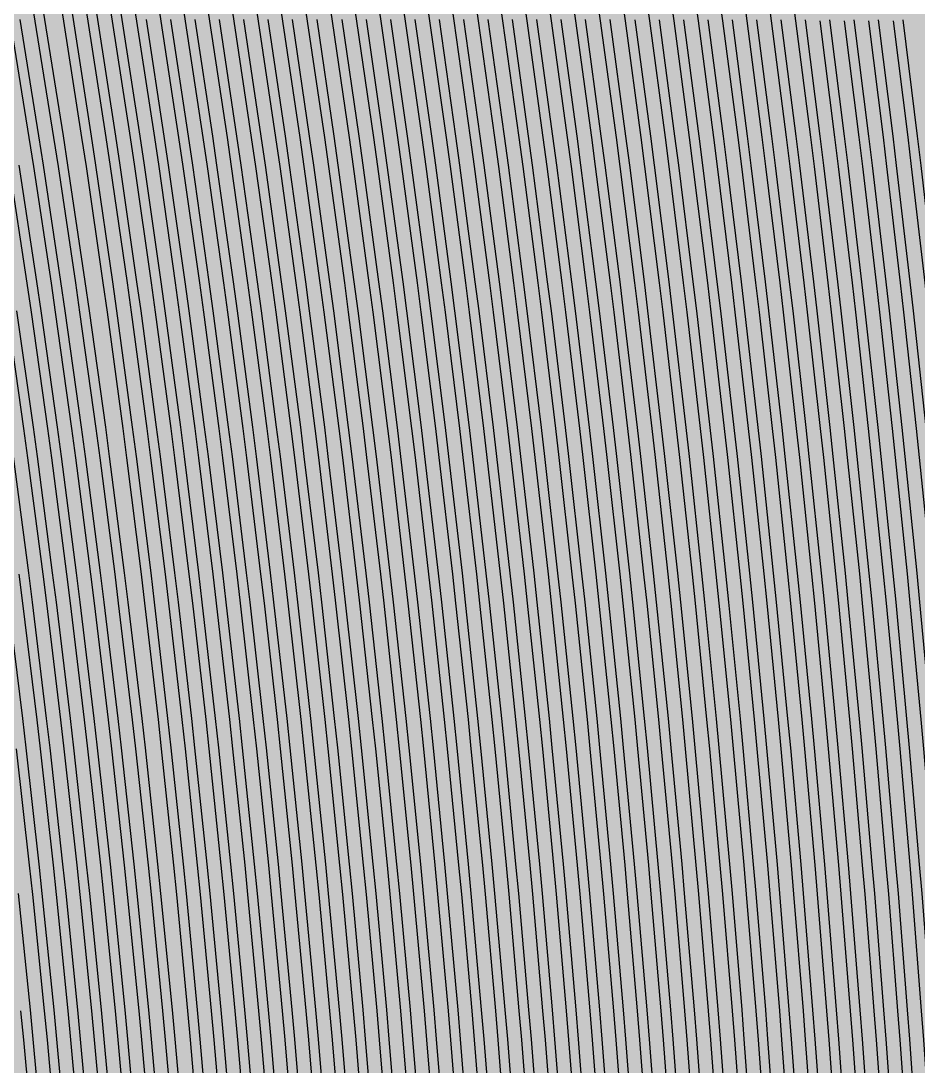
# Model space of a CAD drawing. Header units: metres. Extents: x -7220 to 10980, y -29667 to 1833.
# Drawn here: x 997.2 to 1189.9, y -17403.7 to -17179.5 of the extents above; entities that cross this region are included whole.
import ezdxf

# ---------------------------------------------------------------- set-up
doc = ezdxf.new("R2010")
doc.units = ezdxf.units.M
doc.layers.add('Metal1', color=4, linetype='CONTINUOUS')
doc.layers.add('Polyimide', color=7, linetype='CONTINUOUS')

msp = doc.modelspace()

# ---------------------------------------------------------------- hatches: boundary and pattern name
at = {"layer": 'Polyimide'}
msp.add_hatch(color=7, dxfattribs=at).paths.add_polyline_path([(4099.45, -13861.55), (4142.64, -14152.77), (4214.18, -14438.35), (4313.36, -14715.55), (4439.24, -14981.69), (4590.59, -15234.21), (4765.97, -15470.68), (4963.68, -15688.82), (5181.82, -15886.53), (5418.29, -16061.91), (5670.81, -16213.26), (5936.95, -16339.14), (6214.15, -16438.32), (6499.73, -16509.85), (6790.95, -16553.05), (7085, -16567.5), (9980.38, -16567.5), (10058.79, -16571.35), (10136.45, -16582.87), (10212.6, -16601.95), (10286.52, -16628.4), (10357.49, -16661.96), (10424.83, -16702.32), (10487.89, -16749.09), (10546.06, -16801.81), (10598.78, -16859.98), (10645.55, -16923.04), (10685.91, -16990.38), (10719.48, -17061.35), (10745.93, -17135.27), (10765, -17211.43), (10776.52, -17289.08), (10780.38, -17367.5), (10780.38, -21957.3), (10741.61, -22012.91), (10705.97, -22070.59), (10673.58, -22130.14), (10644.53, -22191.39), (10618.92, -22254.16), (10596.82, -22318.25), (10578.3, -22383.46), (10563.41, -22449.6), (10552.21, -22516.46), (10544.72, -22583.84), (10540.97, -22651.53), (10540.97, -22719.32), (10544.72, -22787.01), (10552.21, -22854.38), (10563.41, -22921.24), (10578.3, -22987.38), (10596.82, -23052.6), (10618.92, -23116.68), (10644.53, -23179.45), (10673.58, -23240.71), (10705.97, -23300.26), (10741.61, -23357.93), (10780.38, -23413.54), (10780.38, -28667.5), (10776.52, -28745.91), (10765, -28823.57), (10745.93, -28899.73), (10719.48, -28973.65), (10685.91, -29044.62), (10645.55, -29111.96), (10598.78, -29175.01), (10546.06, -29233.19), (10487.89, -29285.91), (10424.83, -29332.68), (10357.49, -29373.04), (10286.52, -29406.6), (10212.6, -29433.05), (10136.45, -29452.13), (10058.79, -29463.65), (9980.38, -29467.5), (-6219.63, -29467.5), (-6298.04, -29463.65), (-6375.7, -29452.13), (-6451.85, -29433.05), (-6525.77, -29406.6), (-6596.74, -29373.04), (-6664.08, -29332.68), (-6727.14, -29285.91), (-6785.31, -29233.19), (-6838.03, -29175.01), (-6884.8, -29111.96), (-6925.16, -29044.62), (-6958.73, -28973.65), (-6985.18, -28899.73), (-7004.25, -28823.57), (-7015.77, -28745.91), (-7019.63, -28667.5), (-7019.63, -23426.32), (-6979.36, -23370.07), (-6942.33, -23311.63), (-6908.66, -23251.2), (-6878.45, -23188.96), (-6851.81, -23125.12), (-6828.81, -23059.88), (-6809.53, -22993.44), (-6794.04, -22926.02), (-6782.37, -22857.83), (-6774.57, -22789.09), (-6770.67, -22720.02), (-6770.67, -22650.84), (-6774.57, -22581.77), (-6782.37, -22513.03), (-6794.04, -22444.84), (-6809.53, -22377.42), (-6828.81, -22310.98), (-6851.81, -22245.74), (-6878.45, -22181.89), (-6908.66, -22119.66), (-6942.33, -22059.22), (-6979.36, -22000.79), (-7019.63, -21944.54), (-7019.63, -17367.5), (-7015.77, -17289.08), (-7004.25, -17211.43), (-6985.18, -17135.27), (-6958.73, -17061.35), (-6925.16, -16990.38), (-6884.8, -16923.04), (-6838.03, -16859.98), (-6785.31, -16801.81), (-6727.14, -16749.09), (-6664.08, -16702.32), (-6596.74, -16661.96), (-6525.77, -16628.4), (-6451.85, -16601.95), (-6375.7, -16582.87), (-6298.04, -16571.35), (-6219.63, -16567.5), (-3314, -16567.5), (-3019.95, -16553.05), (-2728.73, -16509.85), (-2443.15, -16438.32), (-2165.95, -16339.14), (-1899.81, -16213.26), (-1647.29, -16061.91), (-1410.82, -15886.53), (-1192.68, -15688.82), (-994.97, -15470.68), (-819.59, -15234.21), (-668.24, -14981.69), (-542.36, -14715.55), (-443.18, -14438.35), (-371.64, -14152.77), (-328.45, -13861.55), (-314, -13567.5), (-314, -13373.48), (-317.45, -13328.11), (-327.72, -13283.78), (-344.58, -13241.52), (-367.63, -13202.3), (-396.35, -13167.01), (-430.08, -13136.47), (-468.03, -13111.38), (-509.35, -13092.32), (-509.35, -13092.32), (-578.18, -13061.27), (-642.2, -13021.24), (-700.26, -12972.96), (-751.3, -12917.31), (-794.39, -12855.3), (-828.74, -12788.06), (-853.73, -12716.8), (-868.91, -12642.84), (-874, -12567.5), (-868.91, -12492.16), (-853.73, -12418.19), (-828.74, -12346.94), (-794.39, -12279.7), (-751.3, -12217.69), (-700.26, -12162.04), (-642.2, -12113.76), (-578.18, -12073.73), (-509.35, -12042.68), (-509.35, -12042.68), (-468.03, -12023.62), (-430.08, -11998.53), (-396.35, -11967.99), (-367.63, -11932.7), (-344.58, -11893.47), (-327.72, -11851.21), (-317.45, -11806.89), (-314, -11761.52), (-314, -11074.31), (-317.45, -11028.94), (-327.72, -10984.62), (-344.58, -10942.36), (-367.63, -10903.13), (-396.35, -10867.84), (-430.08, -10837.3), (-468.03, -10812.21), (-509.35, -10793.16), (-509.35, -10793.16), (-578.18, -10762.1), (-642.2, -10722.07), (-700.26, -10673.8), (-751.3, -10618.15), (-794.39, -10556.13), (-828.74, -10488.89), (-853.73, -10417.64), (-868.91, -10343.67), (-874, -10268.33), (-868.91, -10192.99), (-853.73, -10119.03), (-828.74, -10047.77), (-794.39, -9980.53), (-751.3, -9918.52), (-700.26, -9862.87), (-642.2, -9814.59), (-578.18, -9774.56), (-509.35, -9743.51), (-509.35, -9743.51), (-468.03, -9724.45), (-430.08, -9699.36), (-396.35, -9668.82), (-367.63, -9633.53), (-344.58, -9594.31), (-327.72, -9552.05), (-317.45, -9507.72), (-314, -9462.35), (-314, -8775.14), (-317.45, -8729.78), (-327.72, -8685.45), (-344.58, -8643.19), (-367.63, -8603.96), (-396.35, -8568.68), (-430.08, -8538.14), (-468.03, -8513.05), (-509.35, -8493.99), (-509.35, -8493.99), (-578.18, -8462.94), (-642.2, -8422.91), (-700.26, -8374.63), (-751.3, -8318.98), (-794.39, -8256.97), (-828.74, -8189.73), (-853.73, -8118.47), (-868.91, -8044.5), (-874, -7969.17), (-868.91, -7893.83), (-853.73, -7819.86), (-828.74, -7748.61), (-794.39, -7681.36), (-751.3, -7619.35), (-700.26, -7563.7), (-642.2, -7515.42), (-578.18, -7475.4), (-509.35, -7444.34), (-509.35, -7444.34), (-468.03, -7425.28), (-430.08, -7400.2), (-396.35, -7369.66), (-367.63, -7334.37), (-344.58, -7295.14), (-327.72, -7252.88), (-317.45, -7208.56), (-314, -7163.19), (-314, -6475.98), (-317.45, -6430.61), (-327.72, -6386.29), (-344.58, -6344.02), (-367.63, -6304.8), (-396.35, -6269.51), (-430.08, -6238.97), (-468.03, -6213.88), (-509.35, -6194.82), (-509.35, -6194.82), (-578.18, -6163.77), (-642.2, -6123.74), (-700.26, -6075.46), (-751.3, -6019.81), (-794.39, -5957.8), (-828.74, -5890.56), (-853.73, -5819.31), (-868.91, -5745.34), (-874, -5670), (-868.91, -5594.66), (-853.73, -5520.69), (-828.74, -5449.44), (-794.39, -5382.2), (-751.3, -5320.19), (-700.26, -5264.54), (-642.2, -5216.26), (-578.18, -5176.23), (-509.35, -5145.18), (-509.35, -5145.18), (-468.03, -5126.12), (-430.08, -5101.03), (-396.35, -5070.49), (-367.63, -5035.2), (-344.58, -4995.98), (-327.72, -4953.71), (-317.45, -4909.39), (-314, -4864.02), (-314, 380), (-314, 1532.5), (-269, 1532.5), (-268.78, 1525.63), (-268.1, 1518.79), (-266.98, 1512.02), (-265.42, 1505.32), (-263.43, 1498.75), (-261.01, 1492.32), (-258.17, 1486.06), (-254.93, 1480), (-251.3, 1474.17), (-247.3, 1468.58), (-242.94, 1463.27), (-238.25, 1458.25), (-233.23, 1453.56), (-227.92, 1449.2), (-222.33, 1445.2), (-216.5, 1441.57), (-210.44, 1438.33), (-204.18, 1435.49), (-197.75, 1433.07), (-191.18, 1431.08), (-184.48, 1429.52), (-177.71, 1428.4), (-170.87, 1427.72), (-164, 1427.5), (-157.13, 1427.72), (-150.29, 1428.4), (-143.52, 1429.52), (-136.82, 1431.08), (-130.25, 1433.07), (-123.82, 1435.49), (-117.56, 1438.33), (-111.5, 1441.57), (-105.67, 1445.2), (-100.08, 1449.2), (-94.77, 1453.56), (-89.75, 1458.25), (-85.06, 1463.27), (-80.7, 1468.58), (-76.7, 1474.17), (-73.07, 1480), (-69.83, 1486.06), (-66.99, 1492.32), (-64.57, 1498.75), (-62.58, 1505.32), (-61.02, 1512.02), (-59.9, 1518.79), (-59.22, 1525.63), (-59, 1532.5), (1786, 1532.5), (3835, 1532.5), (3835.21, 1539.04), (3835.86, 1545.55), (3836.92, 1552.01), (3838.41, 1558.38), (3840.31, 1564.64), (3842.61, 1570.77), (3845.31, 1576.73), (3848.4, 1582.5), (3851.85, 1588.06), (3855.66, 1593.38), (3859.82, 1598.43), (3864.29, 1603.21), (3869.07, 1607.68), (3874.12, 1611.84), (3879.44, 1615.65), (3885, 1619.1), (3890.77, 1622.19), (3896.73, 1624.89), (3902.86, 1627.19), (3909.12, 1629.09), (3915.49, 1630.58), (3921.95, 1631.64), (3928.46, 1632.29), (3935, 1632.5), (3941.54, 1632.29), (3948.05, 1631.64), (3954.51, 1630.58), (3960.88, 1629.09), (3967.14, 1627.19), (3973.27, 1624.89), (3979.23, 1622.19), (3985, 1619.1), (3990.56, 1615.65), (3995.88, 1611.84), (4000.93, 1607.68), (4005.71, 1603.21), (4010.18, 1598.43), (4014.34, 1593.38), (4018.15, 1588.06), (4021.6, 1582.5), (4024.69, 1576.73), (4027.39, 1570.77), (4029.69, 1564.64), (4031.59, 1558.38), (4033.08, 1552.01), (4034.14, 1545.55), (4034.79, 1539.04), (4035, 1532.5), (4085, 1532.5), (4085, 380), (4085, 330), (4085, -4864.02), (4088.45, -4909.39), (4098.72, -4953.71), (4115.58, -4995.98), (4138.63, -5035.2), (4167.35, -5070.49), (4201.08, -5101.03), (4239.03, -5126.12), (4280.35, -5145.18), (4280.35, -5145.18), (4349.18, -5176.23), (4413.2, -5216.26), (4471.26, -5264.54), (4522.3, -5320.19), (4565.39, -5382.2), (4599.74, -5449.44), (4624.73, -5520.69), (4639.91, -5594.66), (4645, -5670), (4639.91, -5745.34), (4624.73, -5819.31), (4599.74, -5890.56), (4565.39, -5957.8), (4522.3, -6019.81), (4471.26, -6075.46), (4413.2, -6123.74), (4349.18, -6163.77), (4280.35, -6194.82), (4239.03, -6213.88), (4201.08, -6238.97), (4167.35, -6269.51), (4138.63, -6304.8), (4115.58, -6344.02), (4098.72, -6386.29), (4088.45, -6430.61), (4085, -6475.98), (4085, -13567.5), (4099.45, -13861.55)])

# ---------------------------------------------------------------- linework, layer by layer
at = {"layer": 'Metal1'}
for points in [[(1045.95, -17423.1), (1043.82, -17398.12), (1043.26, -17391.87), (1040.89, -17366.89), (1040.27, -17360.63), (1037.66, -17335.66), (1036.98, -17329.4), (1034.13, -17304.43), (1033.38, -17298.17), (1030.29, -17273.2), (1029.48, -17266.94), (1026.14, -17241.97), (1025.28, -17235.71), (1021.69, -17210.74), (1020.76, -17204.48), (1016.93, -17179.51), (1015.93, -17173.25), (1011.85, -17148.28), (1010.79, -17142.02), (1006.45, -17117.05), (1005.33, -17110.78), (1000.74, -17085.82), (999.56, -17079.55), (994.71, -17054.59)], [(996.67, -17054.2), (1001.52, -17079.18), (1002.71, -17085.45), (1007.3, -17110.43), (1008.42, -17116.7), (1012.76, -17141.68), (1013.82, -17147.95), (1017.91, -17172.93), (1018.9, -17179.2), (1022.74, -17204.18), (1023.67, -17210.45), (1027.26, -17235.43), (1028.13, -17241.7), (1031.47, -17266.68), (1032.27, -17272.95), (1035.37, -17297.93), (1036.11, -17304.2), (1038.97, -17329.18), (1039.65, -17335.45), (1042.26, -17360.43), (1042.88, -17366.7), (1045.25, -17391.68), (1045.81, -17397.95), (1047.94, -17422.93)], [(996.2, -17079.18), (997.39, -17085.45), (1002.01, -17110.43), (1003.14, -17116.7), (1007.5, -17141.68), (1008.57, -17147.95), (1012.68, -17172.93), (1013.68, -17179.2), (1017.53, -17204.18), (1018.47, -17210.45), (1022.08, -17235.43), (1022.95, -17241.7), (1026.31, -17266.68), (1027.12, -17272.95), (1030.24, -17297.93), (1030.99, -17304.2), (1033.85, -17329.18), (1034.54, -17335.45), (1037.17, -17360.43), (1037.79, -17366.7), (1040.17, -17391.68), (1040.74, -17397.94), (1042.88, -17422.93)], [(1040.89, -17423.1), (1038.75, -17398.12), (1038.18, -17391.87), (1035.8, -17366.89), (1035.18, -17360.64), (1032.55, -17335.66), (1031.87, -17329.4), (1029, -17304.43), (1028.25, -17298.17), (1025.14, -17273.2), (1024.33, -17266.94), (1020.97, -17241.97), (1020.1, -17235.71), (1016.49, -17210.74), (1015.56, -17204.48), (1011.7, -17179.51), (1010.7, -17173.25), (1006.59, -17148.28), (1005.53, -17142.02), (1001.17, -17117.05), (1000.04, -17110.79), (995.43, -17085.82)], [(996.72, -17110.43), (997.86, -17116.7), (1002.24, -17141.68), (1003.31, -17147.95), (1007.45, -17172.93), (1008.45, -17179.2), (1012.33, -17204.18), (1013.27, -17210.45), (1016.9, -17235.43), (1017.78, -17241.7), (1021.16, -17266.68), (1021.97, -17272.95), (1025.1, -17297.93), (1025.86, -17304.2), (1028.74, -17329.18), (1029.43, -17335.45), (1032.07, -17360.43), (1032.7, -17366.69), (1035.1, -17391.68), (1035.67, -17397.94), (1037.82, -17422.93)], [(1035.83, -17423.1), (1033.67, -17398.12), (1033.11, -17391.87), (1030.71, -17366.89), (1030.08, -17360.64), (1027.45, -17335.66), (1026.75, -17329.4), (1023.87, -17304.43), (1023.12, -17298.17), (1019.99, -17273.2), (1019.18, -17266.94), (1015.8, -17241.97), (1014.92, -17235.71), (1011.3, -17210.74), (1010.35, -17204.48), (1006.48, -17179.51), (1005.47, -17173.25), (1001.34, -17148.28), (1000.27, -17142.02), (995.89, -17117.05)], [(1030.51, -17423.1), (1028.3, -17398.12), (1027.71, -17391.87), (1025.25, -17366.89), (1024.61, -17360.64), (1021.89, -17335.66), (1021.18, -17329.41), (1018.22, -17304.43), (1017.44, -17298.18), (1014.23, -17273.2), (1013.39, -17266.95), (1009.92, -17241.98), (1009.01, -17235.71), (1005.28, -17210.75), (1004.32, -17204.48), (1000.33, -17179.52), (999.3, -17173.25), (995.05, -17148.29)], [(997.02, -17147.95), (1001.27, -17172.92), (1002.3, -17179.2), (1006.29, -17204.17), (1007.26, -17210.45), (1010.99, -17235.42), (1011.9, -17241.69), (1015.37, -17266.68), (1016.21, -17272.94), (1019.43, -17297.93), (1020.2, -17304.19), (1023.17, -17329.18), (1023.88, -17335.44), (1026.59, -17360.43), (1027.24, -17366.69), (1029.71, -17391.68), (1030.29, -17397.94), (1032.5, -17422.93)], [(1051.01, -17423.1), (1048.89, -17398.12), (1048.34, -17391.87), (1045.98, -17366.89), (1045.36, -17360.63), (1042.77, -17335.66), (1042.09, -17329.4), (1039.25, -17304.43), (1038.51, -17298.17), (1035.44, -17273.2), (1034.64, -17266.94), (1031.32, -17241.97), (1030.45, -17235.71), (1026.89, -17210.74), (1025.96, -17204.48), (1022.15, -17179.51), (1021.16, -17173.25)], [(1056.07, -17423.1), (1053.97, -17398.12), (1053.41, -17391.86), (1051.07, -17366.89), (1050.46, -17360.63), (1047.88, -17335.66), (1047.2, -17329.4), (1044.38, -17304.43), (1043.65, -17298.17), (1040.59, -17273.2), (1039.79, -17266.94), (1036.49, -17241.97), (1035.63, -17235.71), (1032.08, -17210.74), (1031.16, -17204.48), (1027.37, -17179.51), (1026.39, -17173.24)], [(1061.13, -17423.1), (1059.04, -17398.12), (1058.49, -17391.86), (1056.16, -17366.89), (1055.55, -17360.63), (1052.98, -17335.66), (1052.31, -17329.4), (1049.51, -17304.43), (1048.78, -17298.17), (1045.74, -17273.2), (1044.94, -17266.94), (1041.66, -17241.97), (1040.81, -17235.71), (1037.28, -17210.74), (1036.37, -17204.48), (1032.6, -17179.51), (1031.62, -17173.24)], [(1066.19, -17423.1), (1064.11, -17398.12), (1063.56, -17391.86), (1061.25, -17366.89), (1060.64, -17360.63), (1058.09, -17335.66), (1057.42, -17329.4), (1054.64, -17304.43), (1053.91, -17298.17), (1050.89, -17273.2), (1050.1, -17266.94), (1046.83, -17241.96), (1045.98, -17235.71), (1042.48, -17210.73), (1041.57, -17204.47), (1037.82, -17179.5), (1036.85, -17173.24)], [(1071.25, -17423.1), (1069.19, -17398.12), (1068.64, -17391.86), (1066.34, -17366.89), (1065.73, -17360.63), (1063.2, -17335.66), (1062.54, -17329.4), (1059.77, -17304.42), (1059.04, -17298.17), (1056.03, -17273.19), (1055.25, -17266.94), (1052.01, -17241.96), (1051.16, -17235.71), (1047.68, -17210.73), (1046.77, -17204.47), (1043.05, -17179.5), (1042.08, -17173.24)], [(1076.32, -17423.09), (1074.26, -17398.12), (1073.72, -17391.86), (1071.43, -17366.89), (1070.83, -17360.63), (1068.31, -17335.65), (1067.65, -17329.4), (1064.89, -17304.42), (1064.17, -17298.17), (1061.18, -17273.19), (1060.4, -17266.94), (1057.18, -17241.96), (1056.34, -17235.7), (1052.87, -17210.73), (1051.98, -17204.47), (1048.27, -17179.5), (1047.31, -17173.24)], [(1081.38, -17423.09), (1079.33, -17398.12), (1078.79, -17391.86), (1076.52, -17366.88), (1075.92, -17360.63), (1073.42, -17335.65), (1072.76, -17329.4), (1070.02, -17304.42), (1069.31, -17298.17), (1066.33, -17273.19), (1065.56, -17266.94), (1062.35, -17241.96), (1061.52, -17235.7), (1058.07, -17210.73), (1057.18, -17204.47), (1053.49, -17179.5), (1052.54, -17173.24)], [(1086.46, -17423.09), (1084.43, -17398.11), (1083.9, -17391.86), (1081.64, -17366.88), (1081.05, -17360.63), (1078.56, -17335.65), (1077.91, -17329.4), (1075.2, -17304.42), (1074.49, -17298.17), (1071.54, -17273.19), (1070.77, -17266.93), (1067.59, -17241.96), (1066.76, -17235.7), (1063.34, -17210.73), (1062.46, -17204.47), (1058.8, -17179.5), (1057.86, -17173.24)], [(1091.56, -17423.09), (1089.55, -17398.11), (1089.02, -17391.86), (1086.79, -17366.88), (1086.2, -17360.63), (1083.74, -17335.65), (1083.09, -17329.4), (1080.4, -17304.42), (1079.7, -17298.17), (1076.78, -17273.19), (1076.02, -17266.93), (1072.87, -17241.96), (1072.05, -17235.7), (1068.66, -17210.73), (1067.79, -17204.47), (1064.17, -17179.5), (1063.23, -17173.24)], [(1096.62, -17423.09), (1094.63, -17398.11), (1094.1, -17391.86), (1091.88, -17366.88), (1091.29, -17360.63), (1088.85, -17335.65), (1088.21, -17329.4), (1085.53, -17304.42), (1084.83, -17298.16), (1081.93, -17273.19), (1081.17, -17266.93), (1078.04, -17241.96), (1077.23, -17235.7), (1073.86, -17210.73), (1072.99, -17204.47), (1069.39, -17179.5), (1068.46, -17173.24)], [(1101.68, -17423.09), (1099.7, -17398.11), (1099.18, -17391.86), (1096.97, -17366.88), (1096.39, -17360.63), (1093.95, -17335.65), (1093.32, -17329.4), (1090.66, -17304.42), (1089.96, -17298.16), (1087.08, -17273.19), (1086.33, -17266.93), (1083.21, -17241.96), (1082.4, -17235.7), (1079.06, -17210.73), (1078.19, -17204.47), (1074.61, -17179.5), (1073.69, -17173.24)], [(1106.75, -17423.09), (1104.77, -17398.11), (1104.25, -17391.86), (1102.06, -17366.88), (1101.48, -17360.63), (1099.06, -17335.65), (1098.43, -17329.4), (1095.79, -17304.42), (1095.1, -17298.16), (1092.23, -17273.19), (1091.48, -17266.93), (1088.38, -17241.96), (1087.58, -17235.7), (1084.26, -17210.73), (1083.39, -17204.47), (1079.84, -17179.5), (1078.92, -17173.24)], [(1111.81, -17423.09), (1109.85, -17398.11), (1109.33, -17391.86), (1107.15, -17366.88), (1106.57, -17360.63), (1104.17, -17335.65), (1103.54, -17329.39), (1100.91, -17304.42), (1100.23, -17298.16), (1097.38, -17273.19), (1096.63, -17266.93), (1093.56, -17241.96), (1092.76, -17235.7), (1089.45, -17210.72), (1088.6, -17204.47), (1085.06, -17179.49), (1084.15, -17173.23)], [(1116.87, -17423.09), (1114.92, -17398.11), (1114.4, -17391.86), (1112.24, -17366.88), (1111.67, -17360.63), (1109.28, -17335.65), (1108.65, -17329.39), (1106.04, -17304.42), (1105.36, -17298.16), (1102.53, -17273.19), (1101.79, -17266.93), (1098.73, -17241.95), (1097.94, -17235.7), (1094.65, -17210.72), (1093.8, -17204.47), (1090.29, -17179.49), (1089.38, -17173.23)], [(1121.93, -17423.09), (1119.99, -17398.11), (1119.48, -17391.86), (1117.33, -17366.88), (1116.76, -17360.63), (1114.39, -17335.65), (1113.76, -17329.39), (1111.17, -17304.42), (1110.49, -17298.16), (1107.68, -17273.19), (1106.94, -17266.93), (1103.9, -17241.95), (1103.11, -17235.7), (1099.85, -17210.72), (1099, -17204.46), (1095.51, -17179.49), (1094.61, -17173.23)], [(1126.99, -17423.09), (1125.07, -17398.11), (1124.56, -17391.86), (1122.42, -17366.88), (1121.85, -17360.62), (1119.49, -17335.65), (1118.88, -17329.39), (1116.3, -17304.42), (1115.62, -17298.16), (1112.82, -17273.18), (1112.1, -17266.93), (1109.07, -17241.95), (1108.29, -17235.7), (1105.05, -17210.72), (1104.2, -17204.46), (1100.74, -17179.49), (1099.84, -17173.23)], [(1132.05, -17423.09), (1130.14, -17398.11), (1129.63, -17391.86), (1127.51, -17366.88), (1126.95, -17360.62), (1124.6, -17335.65), (1123.99, -17329.39), (1121.42, -17304.41), (1120.76, -17298.16), (1117.97, -17273.18), (1117.25, -17266.93), (1114.25, -17241.95), (1113.47, -17235.7), (1110.24, -17210.72), (1109.41, -17204.46), (1105.96, -17179.49), (1105.07, -17173.23)], [(1137.11, -17423.09), (1135.21, -17398.11), (1134.71, -17391.86), (1132.6, -17366.88), (1132.04, -17360.62), (1129.71, -17335.65), (1129.1, -17329.39), (1126.55, -17304.41), (1125.89, -17298.16), (1123.12, -17273.18), (1122.4, -17266.93), (1119.42, -17241.95), (1118.64, -17235.69), (1115.44, -17210.72), (1114.61, -17204.46), (1111.18, -17179.49), (1110.3, -17173.23)], [(1142.17, -17423.09), (1140.29, -17398.11), (1139.79, -17391.86), (1137.69, -17366.88), (1137.13, -17360.62), (1134.82, -17335.64), (1134.21, -17329.39), (1131.68, -17304.41), (1131.02, -17298.16), (1128.27, -17273.18), (1127.56, -17266.93), (1124.59, -17241.95), (1123.82, -17235.69), (1120.64, -17210.72), (1119.81, -17204.46), (1116.41, -17179.49), (1115.53, -17173.23)], [(1147.26, -17423.09), (1145.39, -17398.11), (1144.89, -17391.85), (1142.81, -17366.88), (1142.26, -17360.62), (1139.97, -17335.64), (1139.36, -17329.39), (1136.85, -17304.41), (1136.2, -17298.16), (1133.48, -17273.18), (1132.77, -17266.93), (1129.83, -17241.95), (1129.07, -17235.69), (1125.91, -17210.72), (1125.09, -17204.46), (1121.72, -17179.49), (1120.84, -17173.23)], [(1152.36, -17423.09), (1150.51, -17398.11), (1150.02, -17391.85), (1147.95, -17366.87), (1147.41, -17360.62), (1145.14, -17335.64), (1144.55, -17329.39), (1142.06, -17304.41), (1141.41, -17298.16), (1138.72, -17273.18), (1138.02, -17266.92), (1135.11, -17241.95), (1134.35, -17235.69), (1131.23, -17210.72), (1130.42, -17204.46), (1127.08, -17179.48), (1126.22, -17173.23)], [(1157.42, -17423.09), (1155.58, -17398.11), (1155.09, -17391.85), (1153.04, -17366.87), (1152.51, -17360.62), (1150.25, -17335.64), (1149.66, -17329.39), (1147.19, -17304.41), (1146.55, -17298.16), (1143.87, -17273.18), (1143.17, -17266.92), (1140.28, -17241.95), (1139.53, -17235.69), (1136.43, -17210.72), (1135.62, -17204.46), (1132.3, -17179.48), (1131.45, -17173.23)], [(1162.48, -17423.09), (1160.65, -17398.1), (1160.17, -17391.85), (1158.13, -17366.87), (1157.6, -17360.62), (1155.36, -17335.64), (1154.77, -17329.39), (1152.32, -17304.41), (1151.68, -17298.16), (1149.02, -17273.18), (1148.32, -17266.92), (1145.45, -17241.95), (1144.71, -17235.69), (1141.62, -17210.71), (1140.83, -17204.46), (1137.53, -17179.48), (1136.68, -17173.22)], [(1167.54, -17423.09), (1165.73, -17398.1), (1165.25, -17391.85), (1163.22, -17366.87), (1162.69, -17360.62), (1160.46, -17335.64), (1159.88, -17329.39), (1157.45, -17304.41), (1156.81, -17298.15), (1154.17, -17273.18), (1153.48, -17266.92), (1150.63, -17241.94), (1149.89, -17235.69), (1146.82, -17210.71), (1146.03, -17204.46), (1142.75, -17179.48), (1141.9, -17173.22)], [(1172.6, -17423.08), (1170.8, -17398.1), (1170.32, -17391.85), (1168.31, -17366.87), (1167.78, -17360.62), (1165.57, -17335.64), (1164.99, -17329.39), (1162.57, -17304.41), (1161.94, -17298.15), (1159.32, -17273.18), (1158.63, -17266.92), (1155.8, -17241.94), (1155.06, -17235.69), (1152.02, -17210.71), (1151.23, -17204.46), (1147.98, -17179.48), (1147.13, -17173.22)], [(1177.67, -17423.08), (1175.87, -17398.1), (1175.4, -17391.85), (1173.4, -17366.87), (1172.88, -17360.62), (1170.68, -17335.64), (1170.1, -17329.39), (1167.7, -17304.41), (1167.07, -17298.15), (1164.46, -17273.17), (1163.79, -17266.92), (1160.97, -17241.94), (1160.24, -17235.69), (1157.22, -17210.71), (1156.43, -17204.45), (1153.2, -17179.48), (1152.36, -17173.22)], [(1182.73, -17423.08), (1180.95, -17398.1), (1180.47, -17391.85), (1178.49, -17366.87), (1177.97, -17360.62), (1175.79, -17335.64), (1175.21, -17329.39), (1172.83, -17304.41), (1172.21, -17298.15), (1169.61, -17273.17), (1168.94, -17266.92), (1166.14, -17241.94), (1165.42, -17235.69), (1162.41, -17210.71), (1161.64, -17204.45), (1158.42, -17179.48), (1157.59, -17173.22)], [(1187.79, -17423.08), (1186.02, -17398.1), (1185.55, -17391.85), (1183.58, -17366.87), (1183.06, -17360.62), (1180.89, -17335.64), (1180.33, -17329.38), (1177.96, -17304.41), (1177.34, -17298.15), (1174.76, -17273.17), (1174.09, -17266.92), (1171.32, -17241.94), (1170.59, -17235.69), (1167.61, -17210.71), (1166.84, -17204.45), (1163.65, -17179.48), (1162.82, -17173.22)], [(1025.43, -17423.1), (1023.2, -17398.12), (1022.61, -17391.87), (1020.13, -17366.89), (1019.48, -17360.64), (1016.74, -17335.67), (1016.03, -17329.41), (1013.04, -17304.44), (1012.26, -17298.18), (1009.02, -17273.21), (1008.18, -17266.95), (1004.68, -17241.98), (1003.77, -17235.72), (1000.01, -17210.75), (999.04, -17204.48), (995.02, -17179.52)], [(996.99, -17179.19), (1001.01, -17204.17), (1001.99, -17210.44), (1005.75, -17235.42), (1006.66, -17241.69), (1010.16, -17266.67), (1011, -17272.94), (1014.25, -17297.92), (1015.03, -17304.19), (1018.02, -17329.18), (1018.73, -17335.44), (1021.47, -17360.43), (1022.12, -17366.69), (1024.6, -17391.68), (1025.19, -17397.94), (1027.42, -17422.93)], [(1024.13, -17179.2), (1027.94, -17204.18), (1028.87, -17210.45), (1032.43, -17235.43), (1033.3, -17241.7), (1036.62, -17266.68), (1037.42, -17272.95), (1040.5, -17297.93), (1041.24, -17304.2), (1044.08, -17329.18), (1044.76, -17335.45), (1047.35, -17360.43), (1047.97, -17366.7), (1050.33, -17391.68), (1050.89, -17397.95), (1053, -17422.93)], [(1029.35, -17179.2), (1033.14, -17204.18), (1034.06, -17210.45), (1037.61, -17235.43), (1038.47, -17241.7), (1041.77, -17266.68), (1042.57, -17272.95), (1045.63, -17297.93), (1046.37, -17304.2), (1049.19, -17329.18), (1049.87, -17335.45), (1052.45, -17360.43), (1053.06, -17366.7), (1055.4, -17391.68), (1055.96, -17397.95), (1058.06, -17422.93)], [(1034.57, -17179.2), (1038.35, -17204.18), (1039.26, -17210.45), (1042.79, -17235.43), (1043.64, -17241.7), (1046.93, -17266.68), (1047.72, -17272.95), (1050.76, -17297.93), (1051.5, -17304.2), (1054.3, -17329.18), (1054.97, -17335.45), (1057.54, -17360.43), (1058.15, -17366.7), (1060.48, -17391.68), (1061.03, -17397.95), (1063.13, -17422.93)], [(1039.8, -17179.2), (1043.55, -17204.18), (1044.46, -17210.45), (1047.97, -17235.43), (1048.82, -17241.7), (1052.08, -17266.68), (1052.87, -17272.95), (1055.9, -17297.93), (1056.62, -17304.2), (1059.41, -17329.18), (1060.08, -17335.45), (1062.63, -17360.43), (1063.24, -17366.7), (1065.56, -17391.68), (1066.11, -17397.95), (1068.19, -17422.93)], [(1045.02, -17179.2), (1048.75, -17204.18), (1049.66, -17210.45), (1053.14, -17235.43), (1053.99, -17241.7), (1057.24, -17266.68), (1058.02, -17272.95), (1061.03, -17297.93), (1061.75, -17304.2), (1064.52, -17329.18), (1065.19, -17335.45), (1067.73, -17360.43), (1068.33, -17366.7), (1070.63, -17391.68), (1071.18, -17397.95), (1073.25, -17422.93)], [(1050.25, -17179.2), (1053.95, -17204.18), (1054.85, -17210.45), (1058.32, -17235.43), (1059.16, -17241.7), (1062.39, -17266.68), (1063.17, -17272.95), (1066.16, -17297.93), (1066.88, -17304.2), (1069.64, -17329.18), (1070.3, -17335.45), (1072.82, -17360.43), (1073.42, -17366.7), (1075.71, -17391.69), (1076.25, -17397.95), (1078.31, -17422.94)], [(1055.47, -17179.2), (1059.16, -17204.18), (1060.05, -17210.45), (1063.5, -17235.44), (1064.33, -17241.7), (1067.54, -17266.69), (1068.32, -17272.95), (1071.29, -17297.94), (1072.01, -17304.2), (1074.75, -17329.19), (1075.41, -17335.45), (1077.91, -17360.44), (1078.51, -17366.7), (1080.79, -17391.69), (1081.33, -17397.95), (1083.37, -17422.94)], [(1060.78, -17179.21), (1064.44, -17204.19), (1065.32, -17210.45), (1068.74, -17235.44), (1069.57, -17241.7), (1072.75, -17266.69), (1073.52, -17272.95), (1076.47, -17297.94), (1077.18, -17304.2), (1079.9, -17329.19), (1080.55, -17335.45), (1083.04, -17360.44), (1083.63, -17366.7), (1085.89, -17391.69), (1086.43, -17397.95), (1088.46, -17422.94)], [(1066.15, -17179.21), (1069.77, -17204.19), (1070.64, -17210.46), (1074.03, -17235.44), (1074.85, -17241.7), (1078, -17266.69), (1078.77, -17272.95), (1081.69, -17297.94), (1082.39, -17304.2), (1085.08, -17329.19), (1085.73, -17335.45), (1088.19, -17360.44), (1088.78, -17366.7), (1091.02, -17391.69), (1091.55, -17397.95), (1093.56, -17422.94)], [(1071.37, -17179.21), (1074.97, -17204.19), (1075.84, -17210.46), (1079.21, -17235.44), (1080.02, -17241.71), (1083.16, -17266.69), (1083.92, -17272.95), (1086.82, -17297.94), (1087.52, -17304.2), (1090.19, -17329.19), (1090.84, -17335.45), (1093.28, -17360.44), (1093.87, -17366.7), (1096.09, -17391.69), (1096.62, -17397.95), (1098.62, -17422.94)], [(1076.59, -17179.21), (1080.17, -17204.19), (1081.04, -17210.46), (1084.39, -17235.44), (1085.2, -17241.71), (1088.31, -17266.69), (1089.06, -17272.95), (1091.95, -17297.94), (1092.65, -17304.2), (1095.31, -17329.19), (1095.94, -17335.45), (1098.38, -17360.44), (1098.96, -17366.7), (1101.17, -17391.69), (1101.69, -17397.95), (1103.68, -17422.94)], [(1081.82, -17179.21), (1085.37, -17204.19), (1086.24, -17210.46), (1089.56, -17235.44), (1090.37, -17241.71), (1093.47, -17266.69), (1094.21, -17272.95), (1097.08, -17297.94), (1097.77, -17304.2), (1100.42, -17329.19), (1101.05, -17335.45), (1103.47, -17360.44), (1104.05, -17366.7), (1106.24, -17391.69), (1106.77, -17397.95), (1108.74, -17422.94)], [(1087.04, -17179.21), (1090.58, -17204.19), (1091.44, -17210.46), (1094.74, -17235.44), (1095.54, -17241.71), (1098.62, -17266.69), (1099.36, -17272.96), (1102.22, -17297.94), (1102.9, -17304.2), (1105.53, -17329.19), (1106.16, -17335.45), (1108.56, -17360.44), (1109.14, -17366.7), (1111.32, -17391.69), (1111.84, -17397.95), (1113.8, -17422.94)], [(1092.27, -17179.21), (1095.78, -17204.19), (1096.63, -17210.46), (1099.92, -17235.44), (1100.71, -17241.71), (1103.77, -17266.69), (1104.51, -17272.96), (1107.35, -17297.94), (1108.03, -17304.2), (1110.64, -17329.19), (1111.27, -17335.45), (1113.66, -17360.44), (1114.23, -17366.7), (1116.4, -17391.69), (1116.91, -17397.95), (1118.86, -17422.94)], [(1097.49, -17179.21), (1100.98, -17204.19), (1101.83, -17210.46), (1105.1, -17235.44), (1105.89, -17241.71), (1108.93, -17266.69), (1109.66, -17272.96), (1112.48, -17297.94), (1113.16, -17304.21), (1115.75, -17329.19), (1116.38, -17335.45), (1118.75, -17360.44), (1119.32, -17366.7), (1121.47, -17391.69), (1121.99, -17397.95), (1123.92, -17422.94)], [(1102.72, -17179.21), (1106.19, -17204.19), (1107.03, -17210.46), (1110.27, -17235.44), (1111.06, -17241.71), (1114.08, -17266.69), (1114.81, -17272.96), (1117.61, -17297.94), (1118.29, -17304.21), (1120.87, -17329.19), (1121.48, -17335.45), (1123.84, -17360.44), (1124.41, -17366.7), (1126.55, -17391.69), (1127.06, -17397.95), (1128.99, -17422.94)], [(1107.94, -17179.21), (1111.39, -17204.19), (1112.23, -17210.46), (1115.45, -17235.44), (1116.23, -17241.71), (1119.24, -17266.69), (1119.96, -17272.96), (1122.74, -17297.94), (1123.41, -17304.21), (1125.98, -17329.19), (1126.59, -17335.45), (1128.94, -17360.44), (1129.5, -17366.7), (1131.63, -17391.69), (1132.13, -17397.95), (1134.05, -17422.94)], [(1113.16, -17179.21), (1116.59, -17204.19), (1117.42, -17210.46), (1120.63, -17235.44), (1121.4, -17241.71), (1124.39, -17266.69), (1125.11, -17272.96), (1127.88, -17297.94), (1128.54, -17304.21), (1131.09, -17329.19), (1131.7, -17335.46), (1134.03, -17360.44), (1134.59, -17366.7), (1136.7, -17391.69), (1137.21, -17397.95), (1139.11, -17422.94)], [(1118.39, -17179.21), (1121.79, -17204.2), (1122.62, -17210.46), (1125.81, -17235.45), (1126.58, -17241.71), (1129.54, -17266.69), (1130.26, -17272.96), (1133.01, -17297.94), (1133.67, -17304.21), (1136.2, -17329.19), (1136.81, -17335.46), (1139.12, -17360.44), (1139.68, -17366.7), (1141.78, -17391.69), (1142.28, -17397.95), (1144.17, -17422.94)], [(1123.7, -17179.21), (1127.07, -17204.2), (1127.89, -17210.46), (1131.05, -17235.45), (1131.81, -17241.71), (1134.75, -17266.7), (1135.46, -17272.96), (1138.19, -17297.94), (1138.84, -17304.21), (1141.35, -17329.19), (1141.96, -17335.46), (1144.25, -17360.44), (1144.8, -17366.7), (1146.89, -17391.69), (1147.38, -17397.95), (1149.25, -17422.94)], [(1129.06, -17179.22), (1132.4, -17204.2), (1133.21, -17210.46), (1136.34, -17235.45), (1137.09, -17241.71), (1140, -17266.7), (1140.71, -17272.96), (1143.4, -17297.95), (1144.05, -17304.21), (1146.54, -17329.2), (1147.13, -17335.46), (1149.4, -17360.44), (1149.95, -17366.71), (1152.01, -17391.69), (1152.5, -17397.95), (1154.35, -17422.94)], [(1134.29, -17179.22), (1137.61, -17204.2), (1138.41, -17210.46), (1141.52, -17235.45), (1142.27, -17241.71), (1145.16, -17266.7), (1145.86, -17272.96), (1148.54, -17297.95), (1149.18, -17304.21), (1151.65, -17329.2), (1152.24, -17335.46), (1154.5, -17360.45), (1155.04, -17366.71), (1157.09, -17391.69), (1157.57, -17397.95), (1159.41, -17422.94)], [(1139.51, -17179.22), (1142.81, -17204.2), (1143.61, -17210.46), (1146.69, -17235.45), (1147.44, -17241.71), (1150.31, -17266.7), (1151.01, -17272.96), (1153.67, -17297.95), (1154.31, -17304.21), (1156.76, -17329.2), (1157.35, -17335.46), (1159.59, -17360.45), (1160.13, -17366.71), (1162.16, -17391.69), (1162.65, -17397.95), (1164.48, -17422.94)], [(1144.73, -17179.22), (1148.01, -17204.2), (1148.81, -17210.47), (1151.87, -17235.45), (1152.61, -17241.71), (1155.47, -17266.7), (1156.16, -17272.96), (1158.8, -17297.95), (1159.44, -17304.21), (1161.87, -17329.2), (1162.46, -17335.46), (1164.68, -17360.45), (1165.22, -17366.71), (1167.24, -17391.7), (1167.72, -17397.95), (1169.54, -17422.94)], [(1149.96, -17179.22), (1153.21, -17204.2), (1154, -17210.47), (1157.05, -17235.45), (1157.79, -17241.71), (1160.62, -17266.7), (1161.3, -17272.96), (1163.93, -17297.95), (1164.56, -17304.21), (1166.98, -17329.2), (1167.56, -17335.46), (1169.78, -17360.45), (1170.31, -17366.71), (1172.32, -17391.7), (1172.79, -17397.96), (1174.6, -17422.94)], [(1155.18, -17179.22), (1158.42, -17204.2), (1159.2, -17210.47), (1162.23, -17235.45), (1162.96, -17241.72), (1165.77, -17266.7), (1166.45, -17272.96), (1169.06, -17297.95), (1169.69, -17304.21), (1172.09, -17329.2), (1172.67, -17335.46), (1174.87, -17360.45), (1175.4, -17366.71), (1177.39, -17391.7), (1177.87, -17397.96), (1179.66, -17422.95)], [(1160.41, -17179.22), (1163.62, -17204.2), (1164.4, -17210.47), (1167.4, -17235.45), (1168.13, -17241.72), (1170.93, -17266.7), (1171.6, -17272.96), (1174.19, -17297.95), (1174.82, -17304.21), (1177.21, -17329.2), (1177.78, -17335.46), (1179.96, -17360.45), (1180.49, -17366.71), (1182.47, -17391.7), (1182.94, -17397.96), (1184.72, -17422.95)], [(1165.63, -17179.22), (1168.82, -17204.2), (1169.6, -17210.47), (1172.58, -17235.45), (1173.3, -17241.72), (1176.08, -17266.7), (1176.75, -17272.96), (1179.33, -17297.95), (1179.95, -17304.21), (1182.32, -17329.2), (1182.89, -17335.46), (1185.06, -17360.45), (1185.58, -17366.71), (1187.54, -17391.7), (1188.01, -17397.96), (1189.78, -17422.95)], [(1192.85, -17423.08), (1191.09, -17398.1), (1190.63, -17391.85), (1188.67, -17366.87), (1188.16, -17360.62), (1186, -17335.64), (1185.44, -17329.38), (1183.08, -17304.4), (1182.47, -17298.15), (1179.91, -17273.17), (1179.25, -17266.92), (1176.49, -17241.94), (1175.77, -17235.69), (1172.81, -17210.71), (1172.04, -17204.45), (1168.87, -17179.48)], [(1170.86, -17179.22), (1174.03, -17204.2), (1174.79, -17210.47), (1177.76, -17235.45), (1178.48, -17241.72), (1181.24, -17266.7), (1181.9, -17272.96), (1184.46, -17297.95), (1185.07, -17304.21), (1187.43, -17329.2), (1187.99, -17335.46), (1190.15, -17360.45), (1190.67, -17366.71), (1192.62, -17391.7), (1193.09, -17397.96), (1194.84, -17422.95)], [(1197.91, -17423.08), (1196.16, -17398.1), (1195.7, -17391.85), (1193.76, -17366.87), (1193.25, -17360.62), (1191.11, -17335.64), (1190.55, -17329.38), (1188.21, -17304.4), (1187.6, -17298.15), (1185.06, -17273.17), (1184.4, -17266.92), (1181.66, -17241.94), (1180.95, -17235.68), (1178.01, -17210.71), (1177.24, -17204.45), (1174.1, -17179.48)], [(1176.08, -17179.22), (1179.23, -17204.21), (1179.99, -17210.47), (1182.94, -17235.45), (1183.65, -17241.72), (1186.39, -17266.7), (1187.05, -17272.97), (1189.59, -17297.95), (1190.2, -17304.21), (1192.54, -17329.2), (1193.1, -17335.46), (1195.24, -17360.45), (1195.75, -17366.71), (1197.7, -17391.7), (1198.16, -17397.96), (1199.91, -17422.95)], [(1202.97, -17423.08), (1201.24, -17398.1), (1200.78, -17391.85), (1198.85, -17366.87), (1198.34, -17360.62), (1196.22, -17335.64), (1195.66, -17329.38), (1193.34, -17304.4), (1192.73, -17298.15), (1190.21, -17273.17), (1189.55, -17266.92), (1186.83, -17241.94), (1186.13, -17235.68), (1183.2, -17210.71), (1182.45, -17204.45), (1179.32, -17179.47)], [(1181.31, -17179.22), (1184.43, -17204.21), (1185.19, -17210.47), (1188.11, -17235.46), (1188.82, -17241.72), (1191.54, -17266.7), (1192.2, -17272.97), (1194.72, -17297.95), (1195.33, -17304.21), (1197.65, -17329.2), (1198.21, -17335.46), (1200.34, -17360.45), (1200.84, -17366.71), (1202.77, -17391.7), (1203.23, -17397.96), (1204.97, -17422.95)], [(1208.06, -17423.08), (1206.34, -17398.1), (1205.88, -17391.85), (1203.97, -17366.87), (1203.47, -17360.62), (1201.37, -17335.63), (1200.82, -17329.38), (1198.51, -17304.4), (1197.91, -17298.15), (1195.42, -17273.17), (1194.77, -17266.92), (1192.07, -17241.94), (1191.37, -17235.68), (1188.48, -17210.71), (1187.73, -17204.45), (1184.63, -17179.47)], [(1186.61, -17179.22), (1189.71, -17204.21), (1190.46, -17210.47), (1193.36, -17235.46), (1194.06, -17241.72), (1196.75, -17266.7), (1197.41, -17272.97), (1199.9, -17297.95), (1200.51, -17304.21), (1202.81, -17329.2), (1203.36, -17335.46), (1205.47, -17360.45), (1205.97, -17366.71), (1207.88, -17391.7), (1208.33, -17397.96), (1210.05, -17422.95)], [(1020.37, -17423.1), (1018.13, -17398.13), (1017.53, -17391.87), (1015.04, -17366.9), (1014.38, -17360.64), (1011.64, -17335.67), (1010.92, -17329.41), (1007.91, -17304.44), (1007.13, -17298.18), (1003.87, -17273.21), (1003.02, -17266.95), (999.51, -17241.98), (998.59, -17235.72), (994.81, -17210.75)], [(996.79, -17210.44), (1000.57, -17235.42), (1001.49, -17241.69), (1005, -17266.67), (1005.85, -17272.94), (1009.11, -17297.92), (1009.9, -17304.19), (1012.9, -17329.18), (1013.62, -17335.44), (1016.37, -17360.43), (1017.03, -17366.69), (1019.52, -17391.68), (1020.12, -17397.94), (1022.36, -17422.93)], [(1015.3, -17423.1), (1013.05, -17398.13), (1012.46, -17391.87), (1009.95, -17366.9), (1009.29, -17360.64), (1006.53, -17335.67), (1005.81, -17329.41), (1002.79, -17304.44), (1002, -17298.18), (998.72, -17273.21), (997.87, -17266.95), (994.33, -17241.98)], [(996.31, -17241.69), (999.85, -17266.67), (1000.71, -17272.94), (1003.98, -17297.92), (1004.77, -17304.19), (1007.79, -17329.17), (1008.52, -17335.44), (1011.28, -17360.43), (1011.94, -17366.69), (1014.45, -17391.68), (1015.04, -17397.94), (1017.3, -17422.93)], [(995.56, -17272.94), (998.85, -17297.92), (999.64, -17304.19), (1002.68, -17329.17), (1003.41, -17335.44), (1006.19, -17360.43), (1006.85, -17366.69), (1009.37, -17391.68), (1009.97, -17397.94), (1012.24, -17422.93)], [(1010.24, -17423.1), (1007.98, -17398.13), (1007.38, -17391.87), (1004.86, -17366.9), (1004.2, -17360.64), (1001.42, -17335.67), (1000.69, -17329.41), (997.66, -17304.44), (996.87, -17298.18)], [(994.52, -17304.19), (997.57, -17329.17), (998.3, -17335.44), (1001.09, -17360.42), (1001.76, -17366.69), (1004.29, -17391.68), (1004.9, -17397.94), (1007.17, -17422.93)], [(1005.18, -17423.1), (1002.91, -17398.13), (1002.3, -17391.87), (999.77, -17366.9), (999.1, -17360.64), (996.31, -17335.67)], [(996.67, -17366.69), (999.22, -17391.68), (999.82, -17397.94), (1002.11, -17422.93)], [(1000.12, -17423.1), (997.83, -17398.13), (997.23, -17391.87)]]:
    msp.add_lwpolyline(points, dxfattribs=at)

doc.saveas('drawing.dxf')
